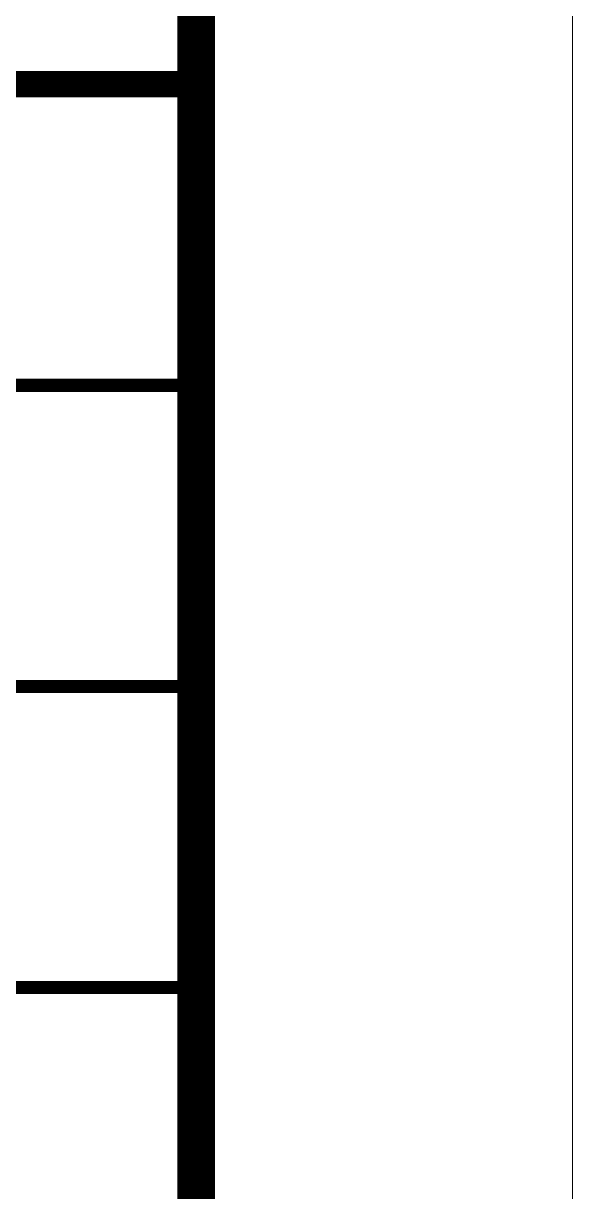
# Model space of a CAD drawing. Extents: x 3443499 to 7125205, y -1700016 to -264854.
# Drawn here: x 3590447 to 3591907, y -985612 to -982508 of the extents above; entities that cross this region are included whole.
import ezdxf

# ---------------------------------------------------------------- set-up
doc = ezdxf.new("R2010")
doc.units = 0
doc.header["$LTSCALE"] = 1000
doc.header["$MEASUREMENT"] = 0
doc.layers.add('!!电气', color=1, linetype='CONTINUOUS')
doc.layers.add('图框', color=147, linetype='CONTINUOUS', lineweight=20)

# ---------------------------------------------------------------- blocks, each defined once
blk = doc.blocks.new('A$C1435328E')
at = {"layer": '图框'}
for points, const_width in [([(0, 12500.3), (-7000, 12500.3)], 70), ([(-7000, 12500.3), (0, 12500.3)], 70), ([(-7000, 11700.3), (0, 11700.3)], 35), ([(-7000, 10900.3), (0, 10900.3)], 35), ([(-7000, 10100.3), (0, 10100.3)], 35)]:
    blk.add_lwpolyline(points, dxfattribs=dict(at, const_width=const_width))

msp = doc.modelspace()

# ---------------------------------------------------------------- linework, layer by layer
at = {"layer": '图框'}
msp.add_lwpolyline([(3507806.7, -937470.3), (3591906.7, -937470.3), (3591906.7, -996870.3), (3507806.7, -996870.3)], close=True, dxfattribs=at)
msp.add_lwpolyline([(3507806.7, -937470.3), (3591906.7, -937470.3), (3591906.7, -996870.3), (3507806.7, -996870.3)], close=True, dxfattribs=at)
at = {"layer": '图框', "const_width": 100}
msp.add_lwpolyline([(3590906.7, -995870.3), (3590906.7, -938470.3), (3510306.7, -938470.3), (3510306.7, -995870.3)], close=True, dxfattribs=at)

# ---------------------------------------------------------------- block references
at = {"layer": '!!电气'}
msp.add_blockref('A$C1435328E', (3590906.7, -995170.3), dxfattribs=at)

doc.saveas('drawing.dxf')
